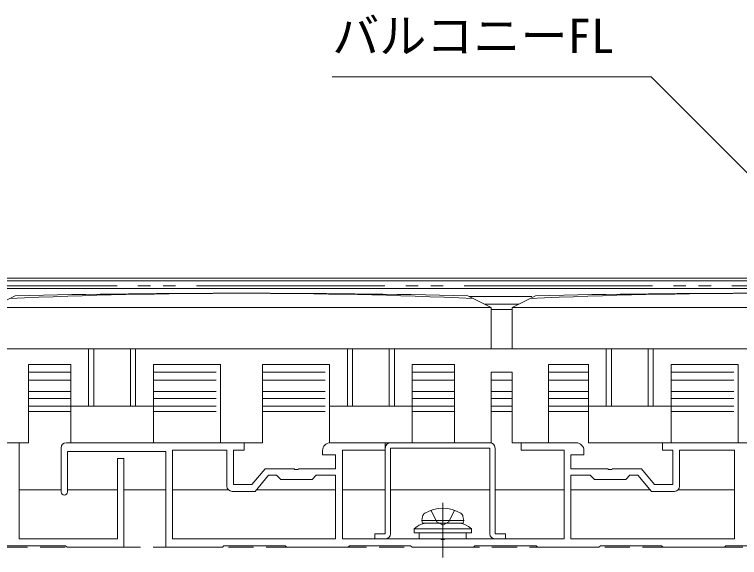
# Model space of a CAD drawing. Units: millimetres, scale not verified. Extents: x -693 to 693, y -1118 to 1123.
# Drawn here: x 75.2 to 213.8, y -691 to -587.1 of the extents above; entities that cross this region are included whole.
import ezdxf
from ezdxf.enums import TextEntityAlignment as Align

# ---------------------------------------------------------------- set-up
doc = ezdxf.new("R2010")
doc.units = ezdxf.units.MM
doc.header["$LTSCALE"] = 4
for name, pattern in [('CHAIN2', [12, 9, -1, 1, -1]), ('DASHED1', [1.8, 1.2, -0.6]), ('DASHED3', [4, 3, -1]), ('DOUBLE_CHAIN2', [12.8, 9, -1, 0.6, -0.6, 0.6, -1])]:
    doc.linetypes.add(name, pattern=pattern)
for name, color, linetype, lineweight in [('0-2_YKK_ZWAK', 4, 'Continuous', 9), ('0-4_YKK_12', 2, 'Continuous', 9), ('0-5_YKK_13', 6, 'Continuous', 9), ('0-6_YKK_D', 7, 'Continuous', 9)]:
    doc.layers.add(name, color=color, linetype=linetype, lineweight=lineweight)
doc.styles.add('ＭＳ ゴシック', font='')
doc.styles.get('ＭＳ ゴシック').set_extended_font_data('MS Gothic')

msp = doc.modelspace()

# ---------------------------------------------------------------- linework, layer by layer
at = {"layer": '0-2_YKK_ZWAK'}
for p, q in [((70.837, -643.186), (75.3, -640.955)), ((166.337, -643.186), (161.874, -640.955)), ((170.337, -643.186), (174.8, -640.955)), ((166.337, -643.186), (70.837, -643.186)), ((166.337, -651.086), (166.337, -643.186)), ((170.337, -651.086), (170.337, -643.186)), ((265.837, -643.186), (170.337, -643.186)), ((-29.913, -651.086), (267.087, -651.086)), ((89.337, -662.086), (89.337, -651.086)), ((90.337, -651.086), (90.337, -662.086)), ((97.337, -651.086), (97.337, -662.086)), ((98.337, -662.086), (98.337, -651.086)), ((138.837, -662.086), (138.837, -651.086)), ((139.837, -651.086), (139.837, -662.086)), ((146.837, -651.086), (146.837, -662.086)), ((147.837, -662.086), (147.837, -651.086)), ((188.337, -662.086), (188.337, -651.086)), ((189.337, -651.086), (189.337, -662.086)), ((196.337, -651.086), (196.337, -662.086)), ((197.337, -662.086), (197.337, -651.086)), ((77.837, -669.086), (77.837, -654.086)), ((77.837, -654.086), (85.937, -654.086)), ((85.937, -669.086), (85.937, -654.086)), ((114.587, -669.086), (114.587, -654.086)), ((122.587, -654.086), (135.437, -654.086)), ((122.587, -669.086), (122.587, -654.086)), ((135.437, -669.086), (135.437, -654.086)), ((151.237, -669.086), (151.237, -654.086)), ((151.237, -654.086), (159.337, -654.086)), ((159.337, -669.086), (159.337, -654.086)), ((177.337, -669.086), (177.337, -654.086)), ((177.337, -654.086), (184.937, -654.086)), ((184.937, -669.086), (184.937, -654.086)), ((200.737, -669.086), (200.737, -654.086)), ((200.737, -654.086), (213.587, -654.086)), ((213.587, -669.086), (213.587, -654.086)), ((166.337, -669.086), (166.337, -655.586)), ((166.337, -655.586), (170.337, -655.586)), ((170.337, -669.086), (170.337, -655.586)), ((101.737, -662.086), (85.937, -662.086)), ((151.237, -662.086), (135.437, -662.086)), ((200.737, -662.086), (184.937, -662.086)), ((77.837, -669.086), (70.837, -669.086)), ((101.737, -669.086), (85.937, -669.086)), ((97.337, -669.086), (90.337, -669.086)), ((122.587, -669.086), (114.587, -669.086)), ((151.237, -669.086), (135.437, -669.086)), ((146.837, -669.086), (139.837, -669.086)), ((166.337, -669.086), (159.337, -669.086)), ((177.337, -669.086), (170.337, -669.086)), ((200.737, -669.086), (184.937, -669.086)), ((221.587, -669.086), (213.587, -669.086)), ((153.087, -683.987), (153.229, -683.184)), ((161.087, -683.987), (160.946, -683.184)), ((161.087, -683.987), (153.087, -683.987)), ((153.087, -683.987), (153.176, -684.487)), ((160.999, -684.487), (153.176, -684.487)), ((160.188, -684.487), (153.986, -684.487)), ((161.087, -683.987), (160.999, -684.487)), ((151.587, -685.536), (152.185, -685.088)), ((151.587, -686.287), (151.587, -685.535)), ((162.587, -685.536), (151.587, -685.536)), ((151.587, -686.287), (162.587, -686.287)), ((152.587, -686.287), (152.587, -687.487)), ((152.587, -686.287), (152.587, -687.487)), ((161.587, -686.287), (161.587, -687.487)), ((161.587, -686.287), (161.587, -687.487)), ((162.587, -685.536), (161.99, -685.088)), ((162.587, -686.287), (162.587, -685.536)), ((152.587, -687.487), (161.587, -687.487)), ((152.587, -687.487), (161.587, -687.487))]:
    msp.add_line(p, q, dxfattribs=at)
for points in [[(101.737, -669.086), (101.737, -654.086), (114.587, -654.086)], [(154.829, -681.992), (155.942, -684.224), (157.087, -684.833)], [(159.345, -681.992), (158.232, -684.224), (157.087, -684.833)]]:
    msp.add_lwpolyline(points, dxfattribs=at)
for centre, radius, start, end in [((118.592, -1640.538), 1000.051, 87.46053, 92.53947), ((118.587, -2640.486), 2000, 88.75982, 91.24018), ((218.092, -1640.538), 1000.051, 87.46053, 92.53947), ((218.087, -2640.486), 2000, 88.75982, 91.24018), ((157.087, -688.087), 6.5, 57.94412, 122.05588), ((154.115, -683.341), 0.9, 122.05588, 170), ((160.06, -683.341), 0.9, 10, 57.94412), ((153.986, -687.487), 3, 90, 126.9), ((160.188, -687.487), 3, 53.1, 90)]:
    msp.add_arc(centre, radius, start, end, dxfattribs=at)
at = {"layer": '0-4_YKK_12'}
for p, q in [((348.087, -637.586), (-259.943, -637.586)), ((347.087, -638.086), (-258.913, -638.086)), ((-258.913, -639.586), (347.087, -639.586)), ((84.087, -678.086), (76.087, -678.086)), ((94.887, -678.086), (85.287, -678.086)), ((104.087, -678.086), (96.087, -678.086)), ((116.073, -678.086), (105.387, -678.086)), ((136.587, -678.086), (121.447, -678.086)), ((146.087, -678.086), (137.887, -678.086)), ((166.087, -678.086), (147.087, -678.086)), ((180.287, -678.086), (167.087, -678.086)), ((196.728, -678.086), (181.587, -678.086)), ((212.887, -678.086), (202.102, -678.086))]:
    msp.add_line(p, q, dxfattribs=at)
at = {"layer": '0-4_YKK_12', "linetype": 'DASHED3'}
for p, q in [((162.137, -641.086), (174.538, -641.086)), ((165.137, -642.586), (171.538, -642.586)), ((166.337, -643.586), (170.337, -643.586)), ((77.837, -655.586), (85.937, -655.586)), ((101.737, -655.586), (114.587, -655.586)), ((122.587, -655.586), (135.437, -655.586)), ((151.237, -655.586), (159.337, -655.586)), ((166.337, -655.586), (170.337, -655.586)), ((177.337, -655.586), (184.937, -655.586)), ((200.737, -655.586), (213.587, -655.586)), ((77.837, -657.086), (85.937, -657.086)), ((101.737, -657.086), (114.587, -657.086)), ((122.587, -657.086), (135.437, -657.086)), ((151.237, -657.086), (159.337, -657.086)), ((166.337, -657.086), (170.337, -657.086)), ((177.337, -657.086), (184.937, -657.086)), ((200.737, -657.086), (213.587, -657.086)), ((77.837, -659.286), (85.937, -659.286)), ((101.737, -659.286), (114.587, -659.286)), ((122.587, -659.286), (135.437, -659.286)), ((151.237, -659.286), (159.337, -659.286)), ((166.337, -659.286), (170.337, -659.286)), ((177.337, -659.286), (184.937, -659.286)), ((200.737, -659.286), (213.587, -659.286)), ((77.837, -660.586), (85.937, -660.586)), ((101.737, -660.586), (114.587, -660.586)), ((122.587, -660.586), (135.437, -660.586)), ((151.237, -660.586), (159.337, -660.586)), ((166.337, -660.586), (170.337, -660.586)), ((177.337, -660.586), (184.937, -660.586)), ((200.737, -660.586), (213.587, -660.586)), ((77.837, -662.086), (85.937, -662.086)), ((101.737, -662.086), (114.587, -662.086)), ((122.587, -662.086), (135.437, -662.086)), ((151.237, -662.086), (159.337, -662.086)), ((166.337, -662.086), (170.337, -662.086)), ((177.337, -662.086), (184.937, -662.086)), ((200.737, -662.086), (213.587, -662.086)), ((77.837, -663.086), (85.937, -663.086)), ((101.737, -663.086), (114.587, -663.086)), ((122.587, -663.086), (135.437, -663.086)), ((151.237, -663.086), (159.337, -663.086)), ((166.337, -663.086), (170.337, -663.086)), ((177.337, -663.086), (184.937, -663.086)), ((200.737, -663.086), (213.587, -663.086))]:
    msp.add_line(p, q, dxfattribs=at)
at = {"layer": '0-4_YKK_12', "linetype": 'CHAIN2'}
msp.add_line((157.087, -680.587), (157.087, -691.037), dxfattribs=at)
at = {"layer": '0-4_YKK_12', "linetype": 'DASHED1'}
msp.add_line((-279.913, -689.086), (360.087, -689.086), dxfattribs=at)
at = {"layer": '0-5_YKK_13', "linetype": 'DOUBLE_CHAIN2'}
msp.add_line((350.787, -639.086), (-573.494, -639.086), dxfattribs=at)
at = {"layer": '0-5_YKK_13'}
msp.add_lwpolyline([(238.933, -641.086), (236.529, -638.682), (196.933, -599.086), (135.933, -599.086)], dxfattribs=at)
at = {"layer": '0-6_YKK_D'}
for p, q in [((166.087, -669.087), (147.087, -669.087)), ((84.087, -678.487), (84.087, -670.087)), ((105.387, -687.487), (136.587, -687.487)), ((181.587, -687.487), (212.887, -687.487))]:
    msp.add_line(p, q, dxfattribs=at)
for points in [[(61.087, -669.087), (76.087, -669.087), (76.087, -687.487), (94.887, -687.487), (94.887, -672.087), (96.087, -672.087), (96.087, -689.087), (85.237, -689.087), (84.937, -688.787), (73.237, -688.787)], [(85.087, -669.087), (119.087, -669.087), (119.087, -670.487), (117.087, -670.487), (117.087, -677.087), (120.587, -677.087), (123.087, -674.087), (128.629, -674.087), (128.812, -674.207), (129.362, -674.207), (129.546, -674.087), (136.587, -674.087), (136.587, -671.387), (134.087, -671.387), (134.087, -670.587)], [(135.587, -669.087), (146.087, -669.087), (146.087, -670.487), (137.887, -670.487), (137.887, -687.487), (156.629, -687.487), (156.812, -687.607), (157.362, -687.607), (157.546, -687.487), (180.287, -687.487), (180.287, -670.487), (172.087, -670.487), (172.087, -669.087), (182.587, -669.087)], [(184.087, -670.587), (184.087, -671.387), (181.587, -671.387), (181.587, -674.087), (188.629, -674.087), (188.812, -674.207), (189.362, -674.207), (189.546, -674.087), (195.087, -674.087), (197.587, -677.087), (201.087, -677.087), (201.087, -670.487), (199.087, -670.487), (199.087, -669.087), (214.087, -669.087)], [(114.937, -689.087), (104.087, -689.087), (104.087, -670.787), (85.287, -670.787), (85.287, -678.487)], [(115.787, -677.387), (115.787, -670.487), (105.387, -670.487), (105.387, -687.487)], [(146.087, -670.087), (146.087, -686.487), (144.087, -686.487), (144.087, -687.487), (146.087, -687.487)], [(147.087, -686.487), (147.087, -670.087), (166.087, -670.087), (166.087, -686.487)], [(167.087, -687.487), (169.087, -687.487), (169.087, -686.487), (167.087, -686.487), (167.087, -670.087)], [(181.587, -687.487), (212.887, -687.487), (212.887, -670.487), (202.387, -670.487), (202.387, -677.387)], [(105.387, -687.487), (136.587, -687.487), (136.587, -675.287), (132.887, -675.287), (132.087, -676.087), (126.087, -676.087), (125.287, -675.287), (123.78, -675.287), (121.196, -678.387), (116.787, -678.387)], [(201.387, -678.387), (196.979, -678.387), (194.395, -675.287), (192.887, -675.287), (192.087, -676.087), (186.087, -676.087), (185.287, -675.287), (181.587, -675.287), (181.587, -687.487)], [(222.937, -688.787), (211.237, -688.787), (210.937, -689.087), (199.237, -689.087), (198.937, -688.787), (187.237, -688.787), (186.937, -689.087), (175.237, -689.087), (174.937, -688.787), (163.237, -688.787), (162.937, -689.087), (151.237, -689.087), (150.937, -688.787), (139.237, -688.787), (138.937, -689.087), (127.237, -689.087), (126.937, -688.787), (115.237, -688.787), (114.937, -689.087)]]:
    msp.add_lwpolyline(points, dxfattribs=at)
for centre, radius, start, end in [((85.087, -670.087), 1, 90.00001, 179.99999), ((135.587, -670.587), 1.5, 90.00001, 179.99999), ((147.087, -670.087), 1, 90.00001, 179.99999), ((166.087, -670.087), 1, 0.00001, 89.99999), ((182.587, -670.587), 1.5, 0.00001, 89.99999), ((116.787, -677.387), 1, 180.00001, 269.99999), ((201.387, -677.387), 1, 270.00001, 359.99999), ((84.687, -678.487), 0.6, 180.00001, 269.99999), ((84.687, -678.487), 0.6, 270.00001, 359.99999), ((146.087, -686.487), 1, 270.00001, 359.99999), ((167.087, -686.487), 1, 180.00001, 269.99999)]:
    msp.add_arc(centre, radius, start, end, dxfattribs=at)

# ---------------------------------------------------------------- texts
at = {"layer": '0-5_YKK_13', "style": 'ＭＳ ゴシック'}
msp.add_text('バルコニーFL', height=6.598, dxfattribs=at).set_placement((135.933, -596.496), align=Align.BOTTOM_LEFT)

doc.saveas('drawing.dxf')
